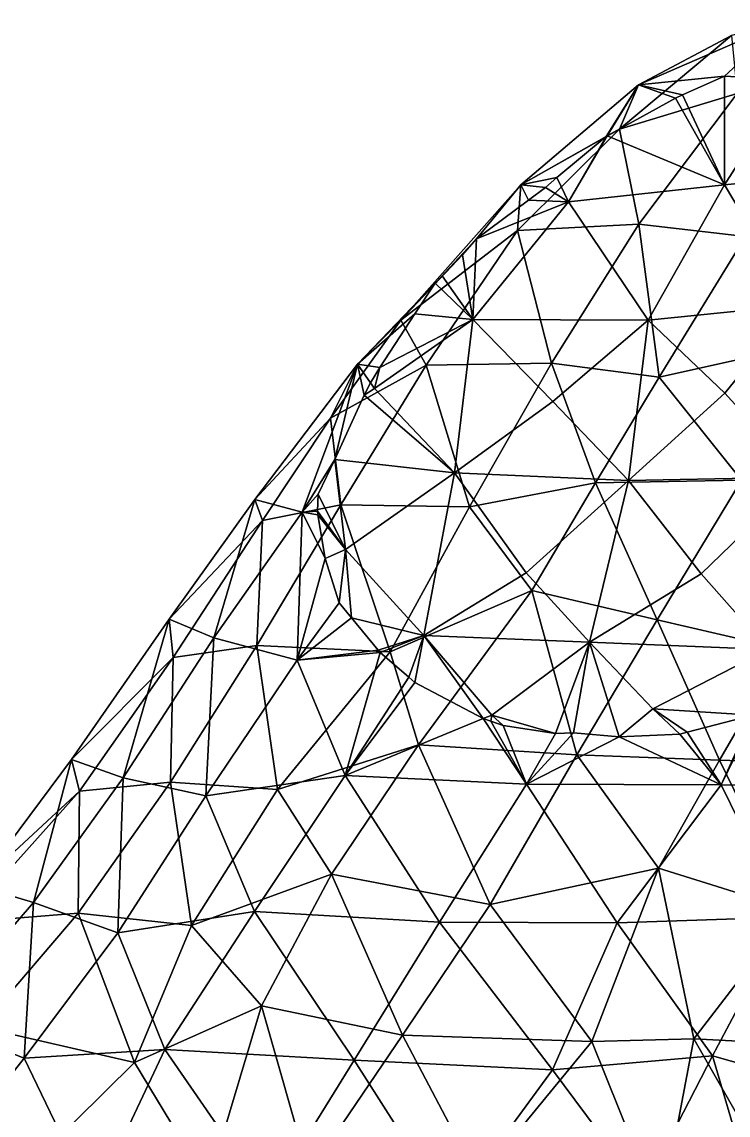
# Model space of a CAD drawing. Extents: x 373697 to 374058, y 6959904 to 6960301.
# Drawn here: x 373810.06 to 373832.64, y 6960254.37 to 6960289.34 of the extents above; entities that cross this region are included whole.
import ezdxf

# ---------------------------------------------------------------- set-up
doc = ezdxf.new("R2010")
doc.units = 0
doc.layers.add('Bht_Fk', color=7, linetype='CONTINUOUS')

msp = doc.modelspace()

# ---------------------------------------------------------------- linework, layer by layer
at = {"layer": 'Bht_Fk'}
for points in [[(373832.521, 6960287.598, 151.04), (373834.41, 6960289.339, 152.419), (373829.777, 6960287.325, 151.354)], [(373829.777, 6960287.325, 151.354), (373834.41, 6960289.339, 152.419), (373832.745, 6960288.904, 153.886)], [(373832.521, 6960287.598, 151.04), (373834.67, 6960287.486, 151.447), (373834.41, 6960289.339, 152.419)], [(373832.745, 6960288.904, 153.886), (373832.933, 6960287.046, 155.244), (373829.173, 6960285.91, 152.807)], [(373829.173, 6960285.91, 152.807), (373829.777, 6960287.325, 151.354), (373832.745, 6960288.904, 153.886)], [(373831.182, 6960287.009, 150.726), (373832.521, 6960287.598, 151.04), (373829.777, 6960287.325, 151.354)], [(373832.521, 6960287.598, 151.04), (373831.182, 6960287.009, 150.726), (373832.528, 6960284.123, 150.719)], [(373832.528, 6960284.123, 150.719), (373834.67, 6960287.486, 151.447), (373832.521, 6960287.598, 151.04)], [(373829.777, 6960287.325, 151.354), (373826.012, 6960284.129, 150.031), (373828.745, 6960285.676, 150.009)], [(373826.012, 6960284.129, 150.031), (373829.777, 6960287.325, 151.354), (373829.173, 6960285.91, 152.807)], [(373828.772, 6960285.691, 150.017), (373829.777, 6960287.325, 151.354), (373828.745, 6960285.676, 150.009)], [(373830.96, 6960286.9, 150.662), (373829.777, 6960287.325, 151.354), (373828.772, 6960285.691, 150.017)], [(373829.777, 6960287.325, 151.354), (373830.96, 6960286.9, 150.662), (373831.182, 6960287.009, 150.726)], [(373832.528, 6960284.123, 150.719), (373837.782, 6960284.65, 151.747), (373834.67, 6960287.486, 151.447)], [(373830.96, 6960286.9, 150.662), (373828.772, 6960285.691, 150.017), (373832.528, 6960284.123, 150.719)], [(373829.173, 6960285.91, 152.807), (373832.933, 6960287.046, 155.244), (373829.784, 6960282.863, 154.375)], [(373832.933, 6960287.046, 155.244), (373833.196, 6960282.475, 156.477), (373829.784, 6960282.863, 154.375)], [(373831.182, 6960287.009, 150.726), (373830.96, 6960286.9, 150.662), (373832.528, 6960284.123, 150.719)], [(373825.911, 6960282.663, 151.448), (373829.173, 6960285.91, 152.807), (373829.784, 6960282.863, 154.375)], [(373825.911, 6960282.663, 151.448), (373826.012, 6960284.129, 150.031), (373829.173, 6960285.91, 152.807)], [(373828.745, 6960285.676, 150.009), (373826.012, 6960284.129, 150.031), (373827.164, 6960284.358, 149.484)], [(373828.745, 6960285.676, 150.009), (373827.164, 6960284.358, 149.484), (373827.539, 6960283.586, 149.495)], [(373828.772, 6960285.691, 150.017), (373828.745, 6960285.676, 150.009), (373827.539, 6960283.586, 149.495)], [(373827.539, 6960283.586, 149.495), (373832.528, 6960284.123, 150.719), (373828.772, 6960285.691, 150.017)], [(373827.164, 6960284.358, 149.484), (373826.012, 6960284.129, 150.031), (373826.805, 6960284.036, 149.337)], [(373826.805, 6960284.036, 149.337), (373827.539, 6960283.586, 149.495), (373827.164, 6960284.358, 149.484)], [(373834.816, 6960280.282, 150.643), (373837.782, 6960284.65, 151.747), (373832.528, 6960284.123, 150.719)], [(373826.012, 6960284.129, 150.031), (373822.177, 6960279.8, 148.948), (373824.596, 6960282.401, 148.438)], [(373826.012, 6960284.129, 150.031), (373825.911, 6960282.663, 151.448), (373822.177, 6960279.8, 148.948)], [(373826.012, 6960284.129, 150.031), (373824.596, 6960282.401, 148.438), (373826.254, 6960283.635, 149.122)], [(373826.805, 6960284.036, 149.337), (373826.012, 6960284.129, 150.031), (373826.254, 6960283.635, 149.122)], [(373826.254, 6960283.635, 149.122), (373827.539, 6960283.586, 149.495), (373826.805, 6960284.036, 149.337)], [(373830.087, 6960279.799, 149.535), (373832.528, 6960284.123, 150.719), (373827.539, 6960283.586, 149.495)], [(373832.528, 6960284.123, 150.719), (373830.087, 6960279.799, 149.535), (373834.816, 6960280.282, 150.643)], [(373827.539, 6960283.586, 149.495), (373824.596, 6960282.401, 148.438), (373824.482, 6960279.819, 148)], [(373827.539, 6960283.586, 149.495), (373824.482, 6960279.819, 148), (373830.087, 6960279.799, 149.535)], [(373827.539, 6960283.586, 149.495), (373826.254, 6960283.635, 149.122), (373824.596, 6960282.401, 148.438)], [(373825.911, 6960282.663, 151.448), (373822.981, 6960278.361, 150.588), (373822.177, 6960279.8, 148.948)], [(373822.981, 6960278.361, 150.588), (373825.911, 6960282.663, 151.448), (373826.992, 6960278.424, 153.473)], [(373826.992, 6960278.424, 153.473), (373825.911, 6960282.663, 151.448), (373829.784, 6960282.863, 154.375)], [(373830.434, 6960277.979, 155.545), (373826.992, 6960278.424, 153.473), (373829.784, 6960282.863, 154.375)], [(373833.196, 6960282.475, 156.477), (373830.434, 6960277.979, 155.545), (373829.784, 6960282.863, 154.375)], [(373824.596, 6960282.401, 148.438), (373822.177, 6960279.8, 148.948), (373824.153, 6960281.892, 148.227)], [(373824.482, 6960279.819, 148), (373824.596, 6960282.401, 148.438), (373824.153, 6960281.892, 148.227)], [(373830.434, 6960277.979, 155.545), (373833.196, 6960282.475, 156.477), (373835.758, 6960279.154, 158.093)], [(373822.177, 6960279.8, 148.948), (373823.498, 6960281.211, 147.927), (373824.153, 6960281.892, 148.227)], [(373824.482, 6960279.819, 148), (373824.153, 6960281.892, 148.227), (373823.498, 6960281.211, 147.927)], [(373823.498, 6960281.211, 147.927), (373822.177, 6960279.8, 148.948), (373823.279, 6960280.983, 147.807)], [(373823.279, 6960280.983, 147.807), (373824.482, 6960279.819, 148), (373823.498, 6960281.211, 147.927)], [(373823.279, 6960280.983, 147.807), (373820.795, 6960278.391, 146.991), (373822.62, 6960279.997, 147.388)], [(373823.279, 6960280.983, 147.807), (373822.177, 6960279.8, 148.948), (373820.795, 6960278.391, 146.991)], [(373822.62, 6960279.997, 147.388), (373824.482, 6960279.819, 148), (373823.279, 6960280.983, 147.807)], [(373830.087, 6960279.799, 149.535), (373832.538, 6960277.46, 149.668), (373834.816, 6960280.282, 150.643)], [(373834.816, 6960280.282, 150.643), (373832.538, 6960277.46, 149.668), (373834.978, 6960274.773, 149.595)], [(373822.62, 6960279.997, 147.388), (373820.795, 6960278.391, 146.991), (373821.509, 6960278.282, 146.646)], [(373824.482, 6960279.819, 148), (373821.509, 6960278.282, 146.646), (373821.339, 6960277.609, 146.447)], [(373823.896, 6960274.913, 146.627), (373824.482, 6960279.819, 148), (373821.339, 6960277.609, 146.447)], [(373824.482, 6960279.819, 148), (373822.62, 6960279.997, 147.388), (373821.509, 6960278.282, 146.646)], [(373827.032, 6960277.195, 148.206), (373824.482, 6960279.819, 148), (373823.896, 6960274.913, 146.627)], [(373830.087, 6960279.799, 149.535), (373824.482, 6960279.819, 148), (373827.032, 6960277.195, 148.206)], [(373822.981, 6960278.361, 150.588), (373819.923, 6960276.66, 148.219), (373822.177, 6960279.8, 148.948)], [(373819.923, 6960276.66, 148.219), (373820.795, 6960278.391, 146.991), (373822.177, 6960279.8, 148.948)], [(373829.451, 6960274.665, 148.249), (373830.087, 6960279.799, 149.535), (373827.032, 6960277.195, 148.206)], [(373832.538, 6960277.46, 149.668), (373830.087, 6960279.799, 149.535), (373829.451, 6960274.665, 148.249)], [(373833.07, 6960274.678, 157.224), (373830.434, 6960277.979, 155.545), (373835.758, 6960279.154, 158.093)], [(373824.376, 6960273.827, 152.56), (373822.981, 6960278.361, 150.588), (373826.992, 6960278.424, 153.473)], [(373824.376, 6960273.827, 152.56), (373826.992, 6960278.424, 153.473), (373828.398, 6960274.597, 154.815)], [(373828.398, 6960274.597, 154.815), (373826.992, 6960278.424, 153.473), (373830.434, 6960277.979, 155.545)], [(373817.511, 6960274.059, 145.738), (373820.795, 6960278.391, 146.991), (373819.923, 6960276.66, 148.219)], [(373817.511, 6960274.059, 145.738), (373819.021, 6960273.658, 144.533), (373820.795, 6960278.391, 146.991)], [(373819.021, 6960273.658, 144.533), (373820.061, 6960275.342, 145.251), (373820.795, 6960278.391, 146.991)], [(373820.253, 6960273.886, 149.688), (373819.923, 6960276.66, 148.219), (373822.981, 6960278.361, 150.588)], [(373820.795, 6960278.391, 146.991), (373820.061, 6960275.342, 145.251), (373821.005, 6960277.394, 146.25)], [(373820.253, 6960273.886, 149.688), (373822.981, 6960278.361, 150.588), (373824.376, 6960273.827, 152.56)], [(373821.202, 6960277.791, 146.437), (373820.795, 6960278.391, 146.991), (373821.005, 6960277.394, 146.25)], [(373820.795, 6960278.391, 146.991), (373821.202, 6960277.791, 146.437), (373821.509, 6960278.282, 146.646)], [(373821.339, 6960277.609, 146.447), (373821.509, 6960278.282, 146.646), (373821.202, 6960277.791, 146.437)], [(373821.202, 6960277.791, 146.437), (373821.005, 6960277.394, 146.25), (373821.339, 6960277.609, 146.447)], [(373828.398, 6960274.597, 154.815), (373830.434, 6960277.979, 155.545), (373833.07, 6960274.678, 157.224)], [(373820.061, 6960275.342, 145.251), (373823.896, 6960274.913, 146.627), (373821.005, 6960277.394, 146.25)], [(373821.339, 6960277.609, 146.447), (373821.005, 6960277.394, 146.25), (373823.896, 6960274.913, 146.627)], [(373832.538, 6960277.46, 149.668), (373829.451, 6960274.665, 148.249), (373834.978, 6960274.773, 149.595)], [(373827.032, 6960277.195, 148.206), (373823.896, 6960274.913, 146.627), (373829.451, 6960274.665, 148.249)], [(373817.75, 6960273.385, 147.509), (373817.511, 6960274.059, 145.738), (373819.923, 6960276.66, 148.219)], [(373820.253, 6960273.886, 149.688), (373817.75, 6960273.385, 147.509), (373819.923, 6960276.66, 148.219)], [(373819.535, 6960274.231, 144.716), (373820.061, 6960275.342, 145.251), (373819.021, 6960273.658, 144.533)], [(373820.403, 6960272.463, 144.534), (373820.061, 6960275.342, 145.251), (373819.535, 6960274.231, 144.716)], [(373823.896, 6960274.913, 146.627), (373820.061, 6960275.342, 145.251), (373820.403, 6960272.463, 144.534)], [(373820.403, 6960272.463, 144.534), (373822.91, 6960269.71, 144.502), (373823.896, 6960274.913, 146.627)], [(373822.91, 6960269.71, 144.502), (373826.187, 6960271.716, 146.439), (373823.896, 6960274.913, 146.627)], [(373823.896, 6960274.913, 146.627), (373826.187, 6960271.716, 146.439), (373829.451, 6960274.665, 148.249)], [(373824.376, 6960273.827, 152.56), (373828.398, 6960274.597, 154.815), (373826.368, 6960271.149, 154.04)], [(373829.451, 6960274.665, 148.249), (373826.187, 6960271.716, 146.439), (373828.209, 6960269.495, 146.274)], [(373826.368, 6960271.149, 154.04), (373828.398, 6960274.597, 154.815), (373830.369, 6960270.21, 156.232)], [(373829.451, 6960274.665, 148.249), (373828.209, 6960269.495, 146.274), (373831.776, 6960271.681, 148.032)], [(373830.369, 6960270.21, 156.232), (373828.398, 6960274.597, 154.815), (373833.07, 6960274.678, 157.224)], [(373834.978, 6960274.773, 149.595), (373829.451, 6960274.665, 148.249), (373831.776, 6960271.681, 148.032)], [(373834.425, 6960269.268, 158.29), (373830.369, 6960270.21, 156.232), (373833.07, 6960274.678, 157.224)], [(373834.978, 6960274.773, 149.595), (373831.776, 6960271.681, 148.032), (373833.919, 6960269.262, 147.715)], [(373819.508, 6960273.691, 144.546), (373819.535, 6960274.231, 144.716), (373819.021, 6960273.658, 144.533)], [(373820.403, 6960272.463, 144.534), (373819.535, 6960274.231, 144.716), (373819.508, 6960273.691, 144.546)], [(373817.511, 6960274.059, 145.738), (373817.75, 6960273.385, 147.509), (373814.772, 6960270.236, 144.897)], [(373816.2, 6960269.637, 143.437), (373817.511, 6960274.059, 145.738), (373814.772, 6960270.236, 144.897)], [(373816.2, 6960269.637, 143.437), (373819.021, 6960273.658, 144.533), (373817.511, 6960274.059, 145.738)], [(373820.253, 6960273.886, 149.688), (373817.575, 6960269.393, 148.789), (373817.75, 6960273.385, 147.509)], [(373821.839, 6960269.184, 151.654), (373817.575, 6960269.393, 148.789), (373820.253, 6960273.886, 149.688)], [(373821.839, 6960269.184, 151.654), (373820.253, 6960273.886, 149.688), (373824.376, 6960273.827, 152.56)], [(373818.866, 6960268.916, 143.189), (373819.021, 6960273.658, 144.533), (373816.2, 6960269.637, 143.437)], [(373819.753, 6960272.173, 144.112), (373819.021, 6960273.658, 144.533), (373818.866, 6960268.916, 143.189)], [(373819.52, 6960273.57, 144.508), (373819.508, 6960273.691, 144.546), (373819.021, 6960273.658, 144.533)], [(373819.52, 6960273.57, 144.508), (373819.021, 6960273.658, 144.533), (373819.753, 6960272.173, 144.112)], [(373819.508, 6960273.691, 144.546), (373819.52, 6960273.57, 144.508), (373820.403, 6960272.463, 144.534)], [(373819.52, 6960273.57, 144.508), (373819.753, 6960272.173, 144.112), (373820.403, 6960272.463, 144.534)], [(373826.368, 6960271.149, 154.04), (373821.839, 6960269.184, 151.654), (373824.376, 6960273.827, 152.56)], [(373814.772, 6960270.236, 144.897), (373817.75, 6960273.385, 147.509), (373814.894, 6960269.008, 146.575)], [(373817.575, 6960269.393, 148.789), (373814.894, 6960269.008, 146.575), (373817.75, 6960273.385, 147.509)], [(373820.204, 6960270.75, 143.709), (373819.753, 6960272.173, 144.112), (373818.866, 6960268.916, 143.189)], [(373820.403, 6960272.463, 144.534), (373819.753, 6960272.173, 144.112), (373820.204, 6960270.75, 143.709)], [(373820.204, 6960270.75, 143.709), (373820.596, 6960270.278, 143.687), (373820.403, 6960272.463, 144.534)], [(373820.403, 6960272.463, 144.534), (373820.596, 6960270.278, 143.687), (373822.91, 6960269.71, 144.502)], [(373822.91, 6960269.71, 144.502), (373828.209, 6960269.495, 146.274), (373826.187, 6960271.716, 146.439)], [(373828.209, 6960269.495, 146.274), (373833.919, 6960269.262, 147.715), (373831.776, 6960271.681, 148.032)], [(373822.742, 6960266.217, 152.526), (373821.839, 6960269.184, 151.654), (373826.368, 6960271.149, 154.04)], [(373827.804, 6960265.896, 155.212), (373822.742, 6960266.217, 152.526), (373826.368, 6960271.149, 154.04)], [(373827.804, 6960265.896, 155.212), (373826.368, 6960271.149, 154.04), (373830.369, 6960270.21, 156.232)], [(373820.596, 6960270.278, 143.687), (373820.204, 6960270.75, 143.709), (373818.866, 6960268.916, 143.189)], [(373811.648, 6960265.739, 143.924), (373814.772, 6960270.236, 144.897), (373814.894, 6960269.008, 146.575)], [(373811.648, 6960265.739, 143.924), (373813.301, 6960265.162, 142.35), (373814.772, 6960270.236, 144.897)], [(373814.772, 6960270.236, 144.897), (373813.301, 6960265.162, 142.35), (373816.2, 6960269.637, 143.437)], [(373821.447, 6960269.243, 143.636), (373820.596, 6960270.278, 143.687), (373818.866, 6960268.916, 143.189)], [(373822.91, 6960269.71, 144.502), (373820.596, 6960270.278, 143.687), (373821.447, 6960269.243, 143.636)], [(373832.37, 6960265.72, 157.469), (373827.804, 6960265.896, 155.212), (373830.369, 6960270.21, 156.232)], [(373834.425, 6960269.268, 158.29), (373832.37, 6960265.72, 157.469), (373830.369, 6960270.21, 156.232)], [(373822.91, 6960269.71, 144.502), (373821.447, 6960269.243, 143.636), (373821.513, 6960269.169, 143.635)], [(373822.91, 6960269.71, 144.502), (373821.513, 6960269.169, 143.635), (373822.433, 6960268.377, 143.655)], [(373822.91, 6960269.71, 144.502), (373822.433, 6960268.377, 143.655), (373822.624, 6960268.204, 143.658)], [(373822.91, 6960269.71, 144.502), (373822.624, 6960268.204, 143.658), (373824.812, 6960267.057, 144.091)], [(373822.91, 6960269.71, 144.502), (373824.812, 6960267.057, 144.091), (373825.089, 6960267.165, 144.265)], [(373822.91, 6960269.71, 144.502), (373825.089, 6960267.165, 144.265), (373828.209, 6960269.495, 146.274)], [(373813.301, 6960265.162, 142.35), (373815.945, 6960264.586, 142.134), (373816.2, 6960269.637, 143.437)], [(373814.811, 6960265.021, 147.908), (373817.575, 6960269.393, 148.789), (373818.228, 6960264.788, 150.147)], [(373814.811, 6960265.021, 147.908), (373814.894, 6960269.008, 146.575), (373817.575, 6960269.393, 148.789)], [(373815.945, 6960264.586, 142.134), (373818.866, 6960268.916, 143.189), (373816.2, 6960269.637, 143.437)], [(373818.228, 6960264.788, 150.147), (373817.575, 6960269.393, 148.789), (373821.839, 6960269.184, 151.654)], [(373828.209, 6960269.495, 146.274), (373825.089, 6960267.165, 144.265), (373827.126, 6960266.578, 144.64)], [(373828.209, 6960269.495, 146.274), (373827.126, 6960266.578, 144.64), (373827.696, 6960266.592, 144.824)], [(373829.163, 6960266.472, 145.287), (373828.209, 6960269.495, 146.274), (373827.696, 6960266.592, 144.824)], [(373829.163, 6960266.472, 145.287), (373830.235, 6960267.368, 146.056), (373828.209, 6960269.495, 146.274)], [(373828.209, 6960269.495, 146.274), (373830.235, 6960267.368, 146.056), (373833.919, 6960269.262, 147.715)], [(373811.648, 6960265.739, 143.924), (373814.894, 6960269.008, 146.575), (373811.902, 6960264.726, 145.604)], [(373814.811, 6960265.021, 147.908), (373811.902, 6960264.726, 145.604), (373814.894, 6960269.008, 146.575)], [(373818.228, 6960264.788, 150.147), (373821.839, 6960269.184, 151.654), (373822.742, 6960266.217, 152.526)], [(373818.866, 6960268.916, 143.189), (373821.513, 6960269.169, 143.635), (373821.447, 6960269.243, 143.636)], [(373821.513, 6960269.169, 143.635), (373818.866, 6960268.916, 143.189), (373820.394, 6960265.237, 142.863)], [(373822.433, 6960268.377, 143.655), (373821.513, 6960269.169, 143.635), (373820.394, 6960265.237, 142.863)], [(373830.235, 6960267.368, 146.056), (373833.429, 6960267.16, 146.708), (373833.919, 6960269.262, 147.715)], [(373832.37, 6960265.72, 157.469), (373834.425, 6960269.268, 158.29), (373836.981, 6960265.576, 159.652)], [(373820.394, 6960265.237, 142.863), (373818.866, 6960268.916, 143.189), (373815.945, 6960264.586, 142.134)], [(373822.624, 6960268.204, 143.658), (373822.433, 6960268.377, 143.655), (373820.394, 6960265.237, 142.863)], [(373824.812, 6960267.057, 144.091), (373822.624, 6960268.204, 143.658), (373820.394, 6960265.237, 142.863)], [(373830.235, 6960267.368, 146.056), (373829.163, 6960266.472, 145.287), (373831.093, 6960266.559, 145.911)], [(373831.093, 6960266.559, 145.911), (373831.331, 6960266.617, 145.991), (373830.235, 6960267.368, 146.056)], [(373830.235, 6960267.368, 146.056), (373831.331, 6960266.617, 145.991), (373833.429, 6960267.16, 146.708)], [(373824.812, 6960267.057, 144.091), (373820.394, 6960265.237, 142.863), (373826.199, 6960264.953, 144.247)], [(373825.089, 6960267.165, 144.265), (373824.812, 6960267.057, 144.091), (373825.056, 6960266.968, 144.142)], [(373825.056, 6960266.968, 144.142), (373824.812, 6960267.057, 144.091), (373826.199, 6960264.953, 144.247)], [(373825.444, 6960266.836, 144.23), (373825.089, 6960267.165, 144.265), (373825.056, 6960266.968, 144.142)], [(373825.444, 6960266.836, 144.23), (373825.056, 6960266.968, 144.142), (373826.199, 6960264.953, 144.247)], [(373827.126, 6960266.578, 144.64), (373825.089, 6960267.165, 144.265), (373825.444, 6960266.836, 144.23)], [(373833.429, 6960267.16, 146.708), (373831.331, 6960266.617, 145.991), (373832.418, 6960264.93, 146.241)], [(373833.513, 6960267.179, 146.737), (373833.429, 6960267.16, 146.708), (373832.418, 6960264.93, 146.241)], [(373837.963, 6960264.865, 148.355), (373833.513, 6960267.179, 146.737), (373832.418, 6960264.93, 146.241)], [(373827.126, 6960266.578, 144.64), (373825.444, 6960266.836, 144.23), (373826.199, 6960264.953, 144.247)], [(373826.199, 6960264.953, 144.247), (373827.696, 6960266.592, 144.824), (373827.126, 6960266.578, 144.64)], [(373826.199, 6960264.953, 144.247), (373829.163, 6960266.472, 145.287), (373827.696, 6960266.592, 144.824)], [(373832.418, 6960264.93, 146.241), (373831.093, 6960266.559, 145.911), (373829.163, 6960266.472, 145.287)], [(373832.418, 6960264.93, 146.241), (373831.331, 6960266.617, 145.991), (373831.093, 6960266.559, 145.911)], [(373819.959, 6960262.071, 151.47), (373818.228, 6960264.788, 150.147), (373822.742, 6960266.217, 152.526)], [(373825.029, 6960261.106, 154.109), (373819.959, 6960262.071, 151.47), (373822.742, 6960266.217, 152.526)], [(373825.029, 6960261.106, 154.109), (373822.742, 6960266.217, 152.526), (373827.804, 6960265.896, 155.212)], [(373832.418, 6960264.93, 146.241), (373829.163, 6960266.472, 145.287), (373826.199, 6960264.953, 144.247)], [(373830.415, 6960262.267, 156.639), (373825.029, 6960261.106, 154.109), (373827.804, 6960265.896, 155.212)], [(373830.415, 6960262.267, 156.639), (373827.804, 6960265.896, 155.212), (373832.37, 6960265.72, 157.469)], [(373808.629, 6960261.707, 142.855), (373811.648, 6960265.739, 143.924), (373811.902, 6960264.726, 145.604)], [(373808.629, 6960261.707, 142.855), (373810.43, 6960261.167, 141.431), (373811.648, 6960265.739, 143.924)], [(373810.43, 6960261.167, 141.431), (373813.301, 6960265.162, 142.35), (373811.648, 6960265.739, 143.924)], [(373834.716, 6960260.926, 158.633), (373830.415, 6960262.267, 156.639), (373832.37, 6960265.72, 157.469)], [(373836.981, 6960265.576, 159.652), (373834.716, 6960260.926, 158.633), (373832.37, 6960265.72, 157.469)], [(373810.43, 6960261.167, 141.431), (373813.123, 6960260.2, 141.163), (373813.301, 6960265.162, 142.35)], [(373813.123, 6960260.2, 141.163), (373815.945, 6960264.586, 142.134), (373813.301, 6960265.162, 142.35)], [(373815.945, 6960264.586, 142.134), (373817.5, 6960260.876, 141.886), (373820.394, 6960265.237, 142.863)], [(373817.5, 6960260.876, 141.886), (373823.417, 6960260.541, 143.287), (373820.394, 6960265.237, 142.863)], [(373820.394, 6960265.237, 142.863), (373823.417, 6960260.541, 143.287), (373826.199, 6960264.953, 144.247)], [(373814.811, 6960265.021, 147.908), (373811.854, 6960260.831, 147.042), (373811.902, 6960264.726, 145.604)], [(373815.486, 6960260.435, 149.29), (373811.854, 6960260.831, 147.042), (373814.811, 6960265.021, 147.908)], [(373815.486, 6960260.435, 149.29), (373814.811, 6960265.021, 147.908), (373818.228, 6960264.788, 150.147)], [(373815.486, 6960260.435, 149.29), (373818.228, 6960264.788, 150.147), (373819.959, 6960262.071, 151.47)], [(373823.417, 6960260.541, 143.287), (373829.093, 6960260.522, 145.061), (373826.199, 6960264.953, 144.247)], [(373826.199, 6960264.953, 144.247), (373829.093, 6960260.522, 145.061), (373832.418, 6960264.93, 146.241)], [(373829.093, 6960260.522, 145.061), (373834.498, 6960260.697, 147.045), (373832.418, 6960264.93, 146.241)], [(373832.418, 6960264.93, 146.241), (373834.498, 6960260.697, 147.045), (373837.963, 6960264.865, 148.355)], [(373811.854, 6960260.831, 147.042), (373808.136, 6960260.526, 144.097), (373811.902, 6960264.726, 145.604)], [(373808.136, 6960260.526, 144.097), (373808.629, 6960261.707, 142.855), (373811.902, 6960264.726, 145.604)], [(373817.5, 6960260.876, 141.886), (373815.945, 6960264.586, 142.134), (373813.123, 6960260.2, 141.163)], [(373819.959, 6960262.071, 151.47), (373817.723, 6960257.868, 150.775), (373815.486, 6960260.435, 149.29)], [(373822.232, 6960256.929, 152.986), (373817.723, 6960257.868, 150.775), (373819.959, 6960262.071, 151.47)], [(373822.232, 6960256.929, 152.986), (373819.959, 6960262.071, 151.47), (373825.029, 6960261.106, 154.109)], [(373828.287, 6960256.722, 155.742), (373825.029, 6960261.106, 154.109), (373830.415, 6960262.267, 156.639)], [(373828.287, 6960256.722, 155.742), (373830.415, 6960262.267, 156.639), (373831.55, 6960256.806, 157.176)], [(373830.415, 6960262.267, 156.639), (373834.716, 6960260.926, 158.633), (373831.55, 6960256.806, 157.176)], [(373808.629, 6960261.707, 142.855), (373807.159, 6960257.378, 140.311), (373810.43, 6960261.167, 141.431)], [(373807.159, 6960257.378, 140.311), (373810.131, 6960256.193, 140.15), (373810.43, 6960261.167, 141.431)], [(373810.131, 6960256.193, 140.15), (373813.123, 6960260.2, 141.163), (373810.43, 6960261.167, 141.431)], [(373828.287, 6960256.722, 155.742), (373822.232, 6960256.929, 152.986), (373825.029, 6960261.106, 154.109)], [(373831.55, 6960256.806, 157.176), (373834.716, 6960260.926, 158.633), (373836.992, 6960256.521, 159.472)], [(373808.136, 6960260.526, 144.097), (373811.854, 6960260.831, 147.042), (373808.739, 6960257.186, 146.199)], [(373811.854, 6960260.831, 147.042), (373813.657, 6960256.053, 149.042), (373808.739, 6960257.186, 146.199)], [(373813.657, 6960256.053, 149.042), (373811.854, 6960260.831, 147.042), (373815.486, 6960260.435, 149.29)], [(373813.123, 6960260.2, 141.163), (373814.628, 6960256.464, 140.937), (373817.5, 6960260.876, 141.886)], [(373814.628, 6960256.464, 140.937), (373820.686, 6960256.122, 142.425), (373817.5, 6960260.876, 141.886)], [(373820.686, 6960256.122, 142.425), (373823.417, 6960260.541, 143.287), (373817.5, 6960260.876, 141.886)], [(373829.093, 6960260.522, 145.061), (373832.138, 6960256.269, 146.379), (373834.498, 6960260.697, 147.045)], [(373832.138, 6960256.269, 146.379), (373836.242, 6960255.099, 148.207), (373834.498, 6960260.697, 147.045)], [(373813.657, 6960256.053, 149.042), (373815.486, 6960260.435, 149.29), (373817.723, 6960257.868, 150.775)], [(373820.686, 6960256.122, 142.425), (373827.025, 6960255.82, 144.486), (373823.417, 6960260.541, 143.287)], [(373823.417, 6960260.541, 143.287), (373827.025, 6960255.82, 144.486), (373829.093, 6960260.522, 145.061)], [(373827.025, 6960255.82, 144.486), (373832.138, 6960256.269, 146.379), (373829.093, 6960260.522, 145.061)], [(373814.628, 6960256.464, 140.937), (373813.123, 6960260.2, 141.163), (373810.131, 6960256.193, 140.15)], [(373816.019, 6960252.158, 150.472), (373813.657, 6960256.053, 149.042), (373817.723, 6960257.868, 150.775)], [(373816.019, 6960252.158, 150.472), (373817.723, 6960257.868, 150.775), (373819.249, 6960252.522, 151.793)], [(373819.249, 6960252.522, 151.793), (373817.723, 6960257.868, 150.775), (373822.232, 6960256.929, 152.986)], [(373810.131, 6960256.193, 140.15), (373807.159, 6960257.378, 140.311), (373806.811, 6960251.955, 138.647)], [(373809.842, 6960252.273, 147.927), (373808.739, 6960257.186, 146.199), (373813.657, 6960256.053, 149.042)], [(373819.249, 6960252.522, 151.793), (373822.232, 6960256.929, 152.986), (373824.664, 6960252.307, 154.103)], [(373824.664, 6960252.307, 154.103), (373822.232, 6960256.929, 152.986), (373828.287, 6960256.722, 155.742)], [(373831.55, 6960256.806, 157.176), (373830.493, 6960251.227, 156.454), (373828.287, 6960256.722, 155.742)], [(373834.196, 6960252.163, 158.016), (373830.493, 6960251.227, 156.454), (373831.55, 6960256.806, 157.176)], [(373834.196, 6960252.163, 158.016), (373831.55, 6960256.806, 157.176), (373836.992, 6960256.521, 159.472)], [(373814.628, 6960256.464, 140.937), (373810.131, 6960256.193, 140.15), (373812.339, 6960251.606, 139.897)], [(373814.628, 6960256.464, 140.937), (373812.339, 6960251.606, 139.897), (373817.939, 6960251.674, 141.545)], [(373820.686, 6960256.122, 142.425), (373814.628, 6960256.464, 140.937), (373817.939, 6960251.674, 141.545)], [(373830.493, 6960251.227, 156.454), (373824.664, 6960252.307, 154.103), (373828.287, 6960256.722, 155.742)], [(373806.811, 6960251.955, 138.647), (373812.339, 6960251.606, 139.897), (373810.131, 6960256.193, 140.15)], [(373816.019, 6960252.158, 150.472), (373809.842, 6960252.273, 147.927), (373813.657, 6960256.053, 149.042)], [(373823.741, 6960251.329, 143.53), (373820.686, 6960256.122, 142.425), (373817.939, 6960251.674, 141.545)], [(373820.686, 6960256.122, 142.425), (373823.741, 6960251.329, 143.53), (373827.025, 6960255.82, 144.486)], [(373829.91, 6960251.938, 145.881), (373832.138, 6960256.269, 146.379), (373827.025, 6960255.82, 144.486)], [(373829.91, 6960251.938, 145.881), (373833.831, 6960250.536, 147.799), (373832.138, 6960256.269, 146.379)], [(373836.242, 6960255.099, 148.207), (373832.138, 6960256.269, 146.379), (373833.831, 6960250.536, 147.799)], [(373829.91, 6960251.938, 145.881), (373827.025, 6960255.82, 144.486), (373823.741, 6960251.329, 143.53)]]:
    msp.add_3dface(points, dxfattribs=at)

doc.saveas('drawing.dxf')
